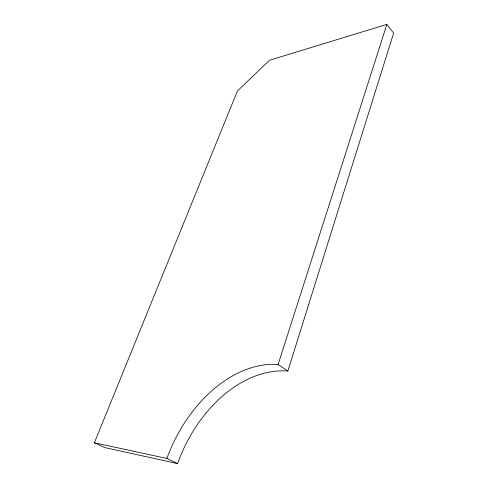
<?xml version="1.0" encoding="UTF-8"?>
<svg xmlns="http://www.w3.org/2000/svg" width="488" height="488" viewBox="0 0 488 488"><rect width="100%" height="100%" fill="white"/><g stroke="black" fill="none" stroke-linecap="round" stroke-linejoin="round"><path stroke-width="0.73" d="M287.859 371.026L393.633 33.117L386.856 24.4L269.516 60.244L237.4 91.03L94.367 442.781L104.761 447.569L177.589 463.6A123.22 86.742 -68.2 0 1 287.859 371.026L278.105 364.493L386.856 24.4M94.367 442.781L166.89 458.458L177.589 463.6M166.89 458.458A124.861 86.541 -67.6 0 1 278.105 364.493"/></g></svg>
